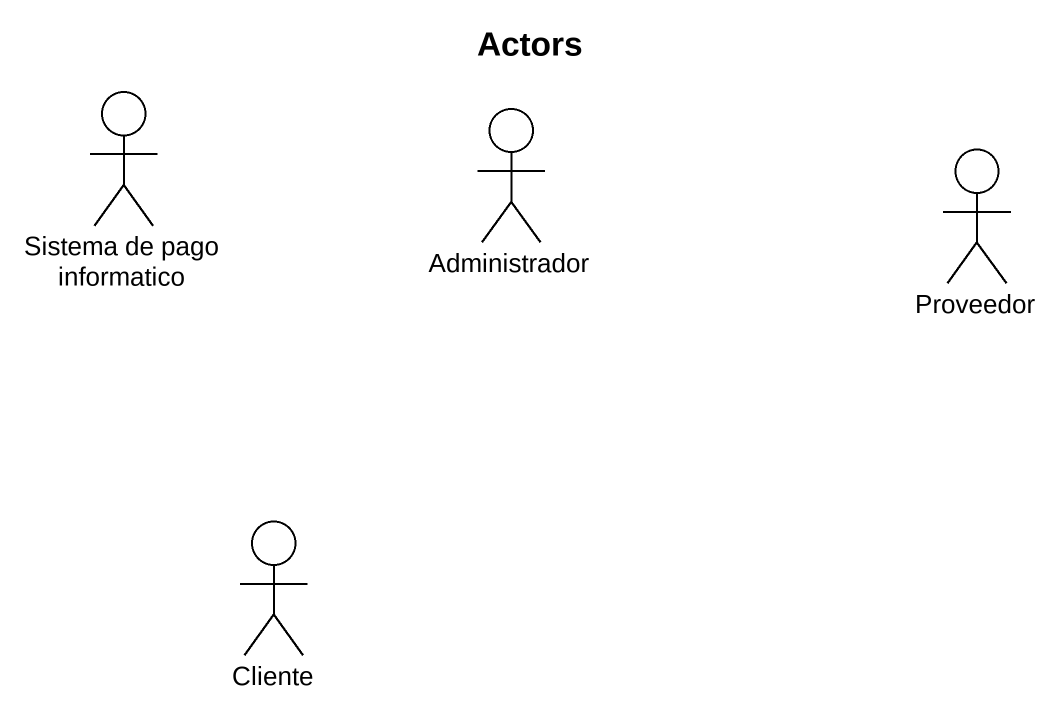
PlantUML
@startuml
title Actors
actor "Sistema de pago informatico" as Sistema_de_pago_informatico
actor Administrador
actor Proveedor
actor Cliente
@enduml
